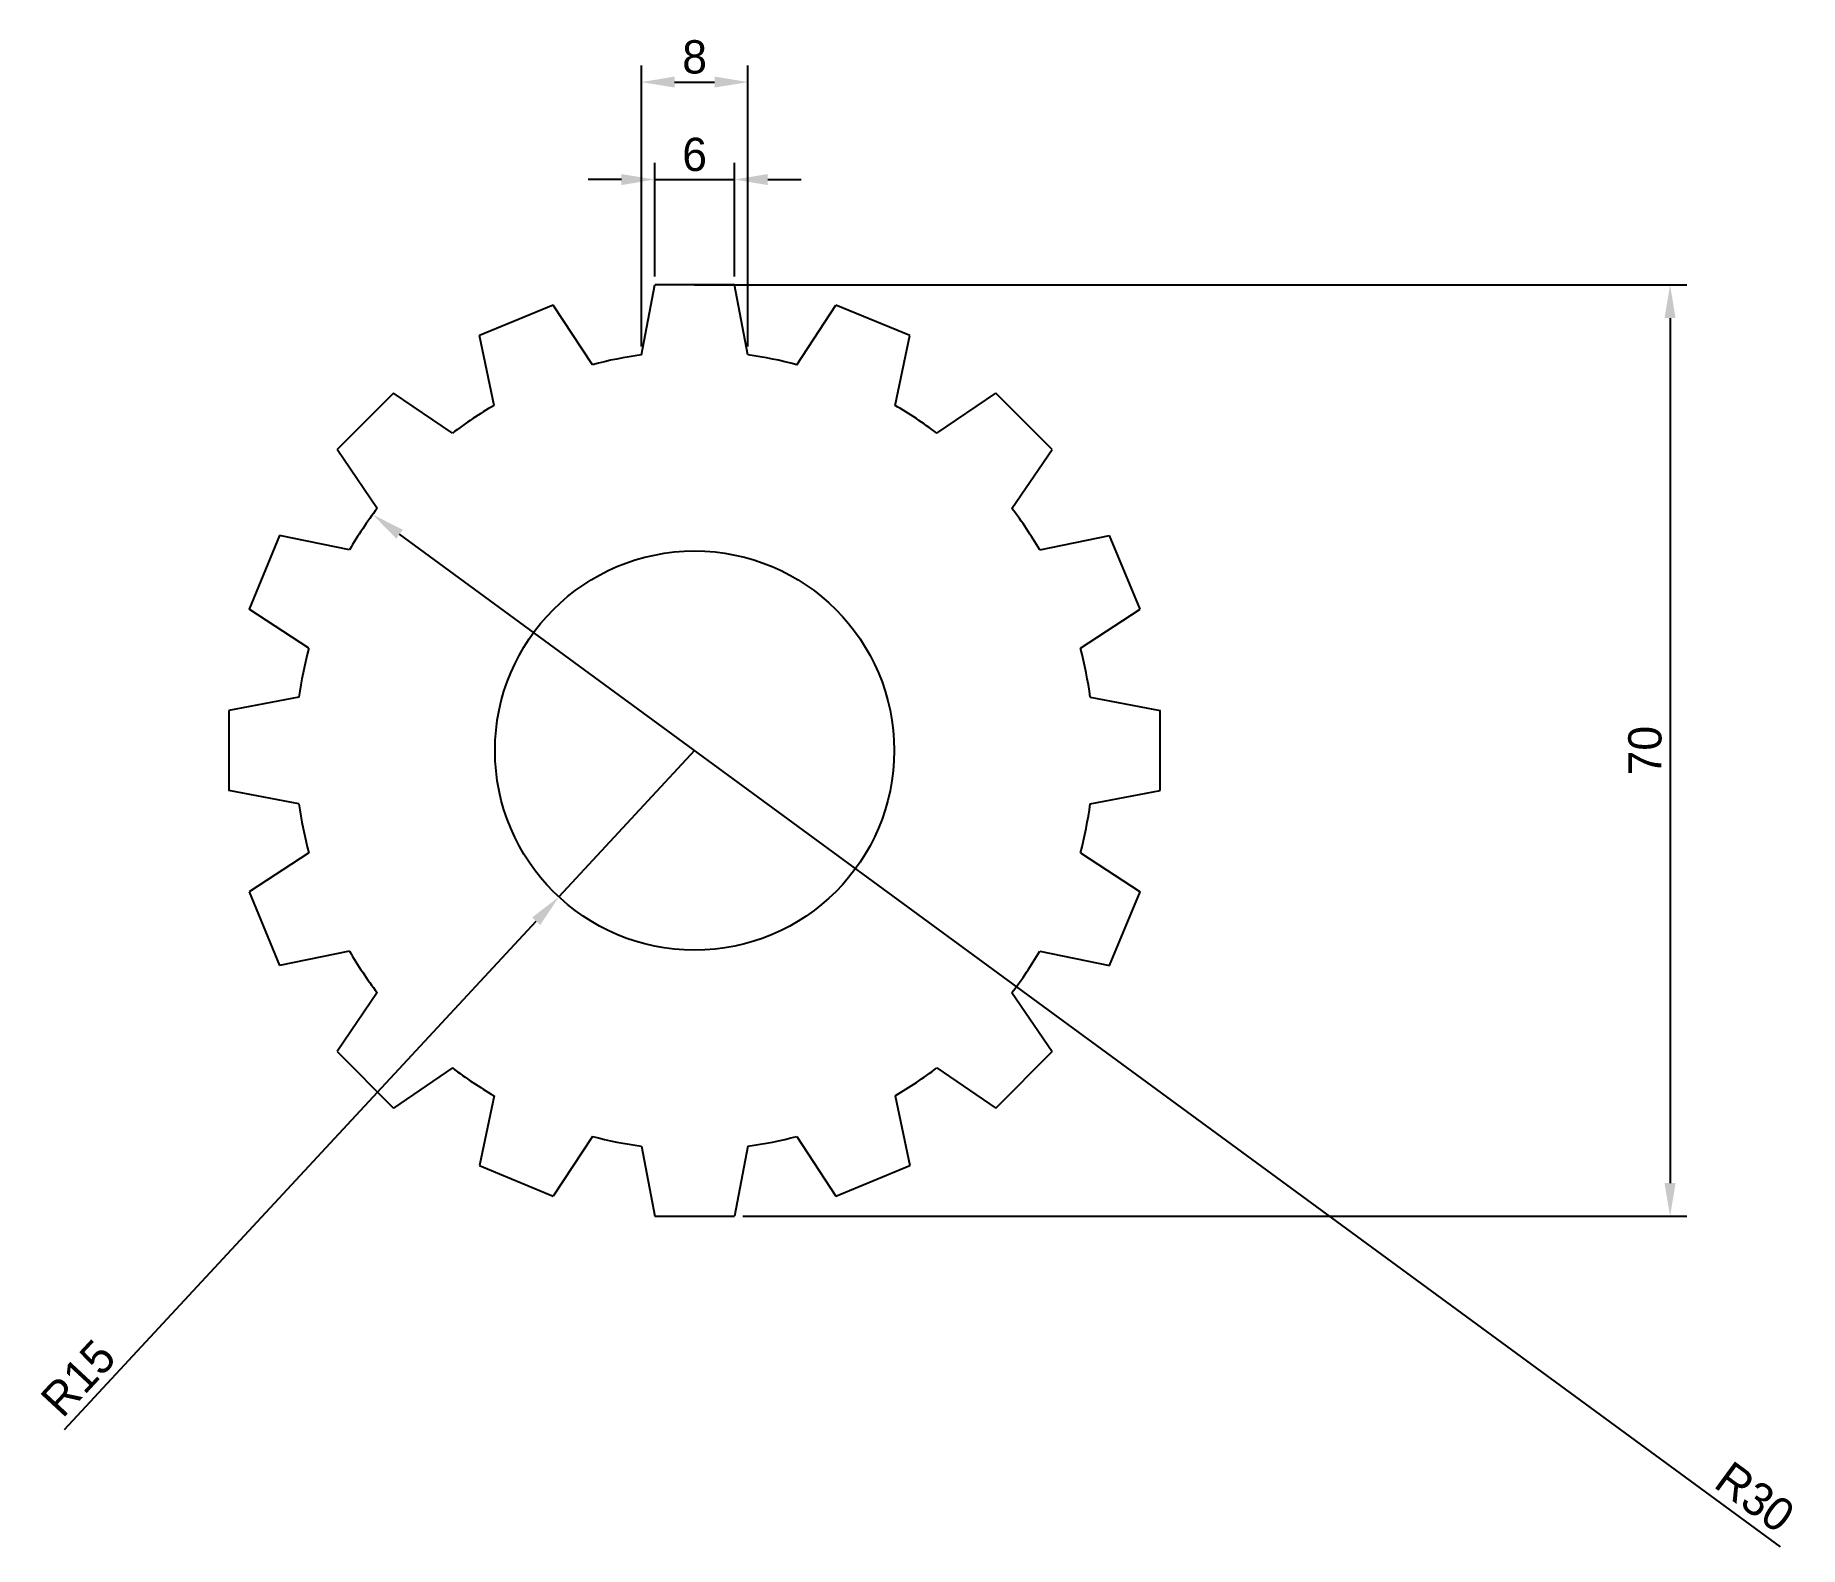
# Model space of a CAD drawing. Header units: millimetres. Extents: x 2216 to 2348, y 991 to 1105.
import ezdxf

# ---------------------------------------------------------------- set-up
doc = ezdxf.new("R2010")
doc.units = ezdxf.units.MM
doc.layers.add('Ölçülendirme', color=20, linetype='Continuous')
doc.dimstyles.new('ISO-25', dxfattribs={"dimtxt": 2.5, "dimasz": 2.5, "dimexe": 1.25, "dimexo": 0.625, "dimtad": 1, "dimtxsty": 'Standard', "dimcen": 2.5, "dimadec": 0, "dimazin": 0, "dimtfac": 1, "dimtmove": 0, "dimatfit": 3, "dimfxl": 1, "dimarcsym": 0})

# ---------------------------------------------------------------- blocks, each defined once
blk = doc.blocks.new('*D17')
at = {"layer": 'Defpoints', "color": 0}
for p in [(2268.12, 1093.96), (2262.12, 1086.04), (2268.12, 1086.04)]:
    blk.add_point(p, dxfattribs=at)
at = {"layer": 'Ölçülendirme', "color": 0, "lineweight": -2}
for p, q in [((2259.62, 1093.96), (2257.12, 1093.96)), ((2262.12, 1086.67), (2262.12, 1095.21)), ((2262.12, 1093.96), (2268.12, 1093.96)), ((2268.12, 1086.67), (2268.12, 1095.21)), ((2270.62, 1093.96), (2273.12, 1093.96))]:
    blk.add_line(p, q, dxfattribs=at)
at = {"layer": 'Ölçülendirme', "color": 0}
for points in [[(2259.62, 1094.37), (2259.62, 1093.54), (2262.12, 1093.96)], [(2270.62, 1094.37), (2270.62, 1093.54), (2268.12, 1093.96)]]:
    blk.add_solid(points, dxfattribs=at)
at = {"layer": 'Ölçülendirme', "color": 0, "insert": (2265.12, 1095.83), "char_height": 2.5, "attachment_point": 5}
blk.add_mtext('6', dxfattribs=at)
blk = doc.blocks.new('*D18')
at = {"layer": 'Defpoints', "color": 0}
for p in [(2269.12, 1101.28), (2261.12, 1080.78), (2269.12, 1080.78)]:
    blk.add_point(p, dxfattribs=at)
at = {"layer": 'Ölçülendirme', "color": 0, "lineweight": -2}
for p, q in [((2261.12, 1081.4), (2261.12, 1102.53)), ((2269.12, 1081.4), (2269.12, 1102.53)), ((2263.62, 1101.28), (2266.62, 1101.28))]:
    blk.add_line(p, q, dxfattribs=at)
at = {"layer": 'Ölçülendirme', "color": 0}
for points in [[(2263.62, 1101.7), (2263.62, 1100.87), (2261.12, 1101.28)], [(2266.62, 1101.7), (2266.62, 1100.87), (2269.12, 1101.28)]]:
    blk.add_solid(points, dxfattribs=at)
at = {"layer": 'Ölçülendirme', "color": 0, "insert": (2265.12, 1103.16), "char_height": 2.5, "attachment_point": 5}
blk.add_mtext('8', dxfattribs=at)
blk = doc.blocks.new('*D19')
at = {"layer": 'Defpoints', "color": 0}
for p in [(2266.62, 1086.04), (2268.12, 1016.04), (2338.43, 1016.04)]:
    blk.add_point(p, dxfattribs=at)
at = {"layer": 'Ölçülendirme', "color": 0, "lineweight": -2}
for p, q in [((2267.24, 1086.04), (2339.68, 1086.04)), ((2338.43, 1083.54), (2338.43, 1018.54)), ((2268.74, 1016.04), (2339.68, 1016.04))]:
    blk.add_line(p, q, dxfattribs=at)
at = {"layer": 'Ölçülendirme', "color": 0}
for points in [[(2338.01, 1083.54), (2338.84, 1083.54), (2338.43, 1086.04)], [(2338.01, 1018.54), (2338.84, 1018.54), (2338.43, 1016.04)]]:
    blk.add_solid(points, dxfattribs=at)
at = {"layer": 'Ölçülendirme', "color": 0, "insert": (2336.55, 1051.04), "char_height": 2.5, "attachment_point": 5, "rotation": 90}
blk.add_mtext('70', dxfattribs=at)
blk = doc.blocks.new('*D20')
at = {"layer": 'Defpoints', "color": 0}
for p in [(2240.93, 1068.78), (2265.12, 1051.04)]:
    blk.add_point(p, dxfattribs=at)
at = {"layer": 'Ölçülendirme', "color": 0, "lineweight": -2}
blk.add_line((2346.72, 991.21), (2242.94, 1067.31), dxfattribs=at)
at = {"layer": 'Ölçülendirme', "color": 0}
blk.add_solid([(2243.19, 1067.64), (2242.7, 1066.97), (2240.93, 1068.78)], dxfattribs=at)
at = {"layer": 'Ölçülendirme', "color": 0, "insert": (2344.8, 994.94), "char_height": 2.5, "attachment_point": 5, "rotation": 323.7475}
blk.add_mtext('R30', dxfattribs=at)
blk = doc.blocks.new('*D21')
at = {"layer": 'Defpoints', "color": 0}
for p in [(2265.12, 1051.04), (2254.92, 1040.05)]:
    blk.add_point(p, dxfattribs=at)
at = {"layer": 'Ölçülendirme', "color": 0, "lineweight": -2}
for p, q in [((2265.12, 1051.04), (2254.92, 1040.05)), ((2217.76, 1000.01), (2253.22, 1038.22))]:
    blk.add_line(p, q, dxfattribs=at)
at = {"layer": 'Ölçülendirme', "color": 0}
blk.add_solid([(2252.91, 1038.5), (2253.52, 1037.93), (2254.92, 1040.05)], dxfattribs=at)
at = {"layer": 'Ölçülendirme', "color": 0, "insert": (2218.8, 1003.88), "char_height": 2.5, "attachment_point": 5, "rotation": 47.1402}
blk.add_mtext('R15', dxfattribs=at)

msp = doc.modelspace()

# ---------------------------------------------------------------- linework, layer by layer
for p, q in [((2261.119, 1080.776), (2262.119, 1086.044)), ((2268.119, 1086.044), (2262.119, 1086.044)), ((2265.119, 1086.044), (2268.119, 1086.044)), ((2269.119, 1080.776), (2268.119, 1086.044)), ((2254.497, 1084.528), (2248.953, 1082.232)), ((2257.436, 1080.044), (2254.497, 1084.528)), ((2272.801, 1080.044), (2275.741, 1084.528)), ((2281.285, 1082.232), (2275.741, 1084.528)), ((2250.045, 1076.982), (2248.953, 1082.232)), ((2280.192, 1076.982), (2281.285, 1082.232)), ((2242.492, 1077.914), (2238.249, 1073.671)), ((2246.924, 1074.896), (2242.492, 1077.914)), ((2283.314, 1074.896), (2287.746, 1077.914)), ((2291.989, 1073.671), (2287.746, 1077.914)), ((2241.267, 1069.239), (2238.249, 1073.671)), ((2288.971, 1069.239), (2291.989, 1073.671)), ((2233.931, 1067.21), (2231.635, 1061.666)), ((2239.181, 1066.118), (2233.931, 1067.21)), ((2291.057, 1066.118), (2296.307, 1067.21)), ((2298.603, 1061.666), (2296.307, 1067.21)), ((2236.119, 1058.727), (2231.635, 1061.666)), ((2294.119, 1058.727), (2298.603, 1061.666)), ((2235.387, 1055.044), (2230.119, 1054.044)), ((2294.851, 1055.044), (2300.119, 1054.044)), ((2230.119, 1054.044), (2230.119, 1048.044)), ((2300.119, 1048.044), (2300.119, 1054.044)), ((2235.387, 1047.044), (2230.119, 1048.044)), ((2294.851, 1047.044), (2300.119, 1048.044)), ((2236.119, 1043.362), (2231.635, 1040.422)), ((2294.119, 1043.362), (2298.603, 1040.422)), ((2231.635, 1040.422), (2233.931, 1034.878)), ((2296.307, 1034.878), (2298.603, 1040.422)), ((2239.181, 1035.971), (2233.931, 1034.878)), ((2291.057, 1035.971), (2296.307, 1034.878)), ((2241.267, 1032.849), (2238.249, 1028.417)), ((2288.971, 1032.849), (2291.989, 1028.417)), ((2238.249, 1028.417), (2242.492, 1024.174)), ((2287.746, 1024.174), (2291.989, 1028.417)), ((2246.924, 1027.192), (2242.492, 1024.174)), ((2283.314, 1027.192), (2287.746, 1024.174)), ((2250.045, 1025.106), (2248.953, 1019.856)), ((2280.192, 1025.106), (2281.285, 1019.856)), ((2257.436, 1022.044), (2254.497, 1017.56)), ((2261.119, 1021.312), (2262.119, 1016.044)), ((2269.119, 1021.312), (2268.119, 1016.044)), ((2272.801, 1022.044), (2275.741, 1017.56)), ((2248.953, 1019.856), (2254.497, 1017.56)), ((2275.741, 1017.56), (2281.285, 1019.856)), ((2262.119, 1016.044), (2268.119, 1016.044))]:
    msp.add_line(p, q)
msp.add_circle((2265.119, 1051.044), 15)
for start, end in [(97.66226, 104.83774), (75.16226, 82.33774), (120.16226, 127.33774), (52.66226, 59.83774), (142.66226, 149.83774), (30.16226, 37.33774), (165.16226, 172.33774), (7.66226, 14.83774), (187.66226, 194.83774), (345.16226, 352.33774), (210.16226, 217.33774), (322.66226, 329.83774), (232.66226, 239.83774), (300.16226, 307.33774), (255.16226, 262.33774), (277.66226, 284.83774)]:
    msp.add_arc((2265.119, 1051.044), 30, start, end)

# ---------------------------------------------------------------- dimensions: what is measured, and where the dimension line sits
at = {"layer": 'Ölçülendirme'}
dim = msp.add_linear_dim(base=(2269.119, 1101.283), p1=(2261.119, 1080.776), p2=(2269.119, 1080.776), dimstyle='ISO-25', dxfattribs=at)
dim.commit()
dim.dimension.update_dxf_attribs({"geometry": '*D18', "text_midpoint": (2265.119, 1103.158)})
dim = msp.add_linear_dim(base=(2268.119, 1093.956), p1=(2262.119, 1086.044), p2=(2268.119, 1086.044), dimstyle='ISO-25', dxfattribs=at)
dim.commit()
dim.dimension.update_dxf_attribs({"geometry": '*D17', "text_midpoint": (2265.119, 1093.956), "dimtype": 160})
dim = msp.add_linear_dim(base=(2338.426, 1016.044), p1=(2266.619, 1086.044), p2=(2268.119, 1016.044), angle=90, dimstyle='ISO-25', dxfattribs=at)
dim.commit()
dim.dimension.update_dxf_attribs({"geometry": '*D19', "text_midpoint": (2336.551, 1051.044)})
dim = msp.add_radius_dim(center=(2265.119, 1051.044), mpoint=(2240.926, 1068.784), dimstyle='ISO-25', override={"dimtmove": 1}, dxfattribs=at)
dim.commit()
dim.dimension.update_dxf_attribs({"geometry": '*D20', "text_midpoint": (2343.691, 993.427), "dimtype": 164})
dim = msp.add_radius_dim(center=(2265.119, 1051.044), mpoint=(2254.916, 1040.049), dimstyle='ISO-25', dxfattribs=at)
dim.commit()
dim.dimension.update_dxf_attribs({"geometry": '*D21', "text_midpoint": (2220.172, 1002.607), "dimtype": 164})

doc.saveas('drawing.dxf')
